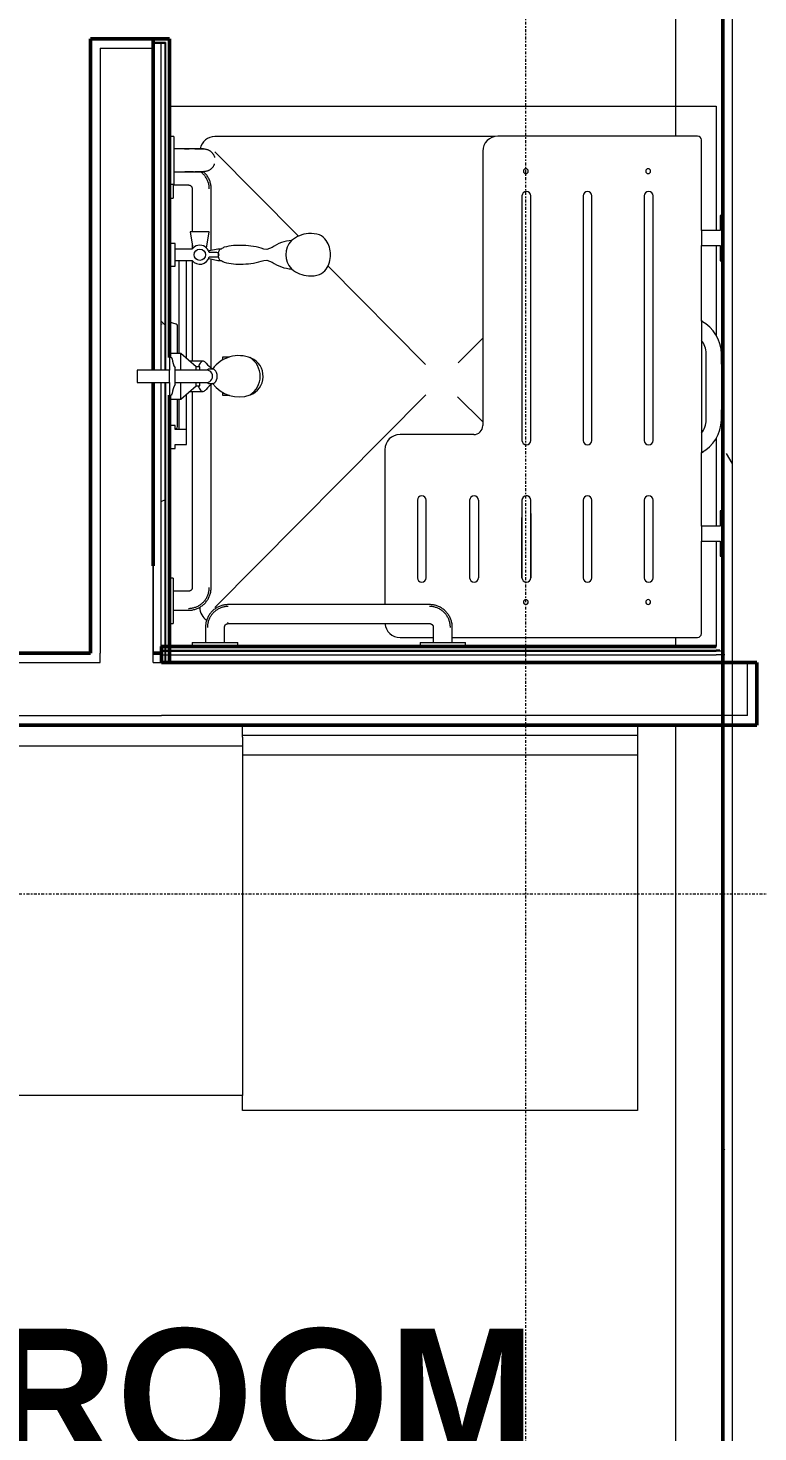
# Model space of a CAD drawing. Header units: inches. Extents: x 23906 to 26716, y -23130 to -20467.
# Drawn here: x 25257.3 to 25305.3, y -22516.7 to -22424.3 of the extents above; entities that cross this region are included whole.
import ezdxf

# ---------------------------------------------------------------- set-up
doc = ezdxf.new("R2010")
doc.units = ezdxf.units.IN
doc.header["$MEASUREMENT"] = 0
doc.linetypes.add('Dash Dot 3_16_', pattern=[0.3125, 0.1875, -0.0625, 0, -0.0625])
for name, color, linetype, lineweight in [('A-ANNO-SYMB', 150, 'Continuous', 9), ('A-AREA', 32, 'Continuous', 9), ('A-AREA-IDEN', 2, 'Continuous', 9), ('A-GENM', 13, 'Continuous', 9), ('A-WALL', 113, 'Continuous', 13), ('A-WALL-PATT', 111, 'Continuous', 50), ('I-WALL', 2, 'Continuous', 13), ('P-SANR-FIXT', 6, 'Continuous', 9), ('Q-SPCQ', 91, 'Continuous', 9)]:
    doc.layers.add(name, color=color, linetype=linetype, lineweight=lineweight)
doc.styles.add('Century Gothic_B', font='GOTHICB.TTF', dxfattribs={"height": 8.616719})
pattern_1 = [(0, (0, 0), (30.72, 7.68), [1.267, -21.773, 1.267, -21.773, -122.88]), (0, (0, 0), (30.72, 7.68), [-46.08, 1.267, -44.813, 1.267, -21.773, -53.76]), (0, (0, 0), (30.72, 7.68), [-115.2, 1.267, -14.093, 1.267, -37.133]), (120, (11.52, 3.84), (-22.0110751, 22.7643004), [1.267, -21.773, 1.267, -21.773, -122.88]), (120, (11.52, 3.84), (-22.0110751, 22.7643004), [-46.08, 1.267, -44.813, 1.267, -21.773, -53.76]), (120, (11.52, 3.84), (-22.0110751, 22.7643004), [-115.2, 1.267, -14.093, 1.267, -37.133]), (240, (15.36, 19.2), (-8.7089249, -30.4443004), [1.267, -21.773, 1.267, -21.773, -122.88]), (240, (15.36, 19.2), (-8.7089249, -30.4443004), [-46.08, 1.267, -44.813, 1.267, -21.773, -53.76]), (240, (15.36, 19.2), (-8.7089249, -30.4443004), [-115.2, 1.267, -14.093, 1.267, -37.133])]
pattern_2 = [(296.565, (14.4, 8.64), (0.000499, 57.600217), [6.44, -122.358]), (33.69, (17.28, 2.88), (0.000345, 57.60007), [10.384, -197.296]), (33.69, (74.88, 2.88), (0.000345, 57.60007), [10.384, -197.296]), (33.69, (132.48, 2.88), (0.000345, 57.60007), [10.384, -197.296]), (116.565, (25.92, 8.64), (-0.000396, 57.59977), [6.44, -122.358]), (213.69, (23.04, 14.4), (0.000345, 57.60007), [10.384, -197.296]), (213.69, (80.64, 14.4), (0.000345, 57.60007), [10.384, -197.296]), (213.69, (138.24, 14.4), (0.000345, 57.60007), [10.384, -197.296]), (26.565, (37.44, 8.64), (0.0005, 57.60022), [12.88, -115.918]), (26.565, (95.04, 8.64), (0.0005, 57.60022), [12.88, -115.918]), (270, (48.96, 14.4), (57.6, 4e-15), [5.76, -51.84]), (225, (48.96, 8.64), (-4e-15, 57.599504), [8.146, -73.313]), (135, (43.2, 2.88), (4e-15, 57.599504), [8.146, -73.313]), (288.435, (25.92, 25.92), (0.000265, 57.599939), [9.107, -173.04]), (18.435, (28.8, 17.28), (0.000265, 57.59994), [9.107, -173.04]), (18.435, (86.4, 17.28), (0.000265, 57.59994), [9.107, -173.04]), (18.435, (144, 17.28), (0.000265, 57.59994), [9.107, -173.04]), (135, (37.44, 20.16), (4e-15, 57.599504), [8.146, -73.313]), (180, (31.68, 25.92), (-7e-15, -57.6), [5.76, -51.84]), (251.565, (11.52, 40.32), (-0.000265, 57.599939), [9.107, -173.04]), (315, (8.64, 31.68), (-4e-15, 57.599504), [8.146, -73.313]), (71.565, (14.4, 25.92), (-0.000265, 57.599939), [9.107, -173.04]), (135, (17.28, 34.56), (4e-15, 57.599504), [8.146, -73.313]), (225, (34.56, 40.32), (-4e-15, 57.599504), [8.146, -73.313]), (123.69, (28.8, 34.56), (0.000345, 57.600068), [10.384, -197.296]), (123.69, (86.4, 34.56), (0.000345, 57.600068), [10.384, -197.296]), (26.565, (23.04, 43.2), (0.0005, 57.60022), [6.44, -122.358]), (26.565, (80.64, 43.2), (0.0005, 57.60022), [6.44, -122.358]), (315, (28.8, 46.08), (-4e-15, 57.599504), [8.146, -73.313]), (213.69, (54.72, 54.72), (0.000345, 57.60007), [10.384, -197.296]), (213.69, (112.32, 54.72), (0.000345, 57.60007), [10.384, -197.296]), (213.69, (169.92, 54.72), (0.000345, 57.60007), [10.384, -197.296]), (296.565, (46.08, 48.96), (0.000499, 57.600217), [6.44, -122.358]), (45, (48.96, 43.2), (4e-15, 57.599504), [8.146, -73.313]), (90, (54.72, 48.96), (-57.6, 4e-15), [5.76, -51.84]), (213.69, (28.8, 57.6), (0.000345, 57.60007), [10.384, -197.296]), (213.69, (86.4, 57.6), (0.000345, 57.60007), [10.384, -197.296]), (213.69, (144, 57.6), (0.000345, 57.60007), [10.384, -197.296]), (315, (20.16, 51.84), (-4e-15, 57.599504), [4.073, -77.386]), (26.565, (23.04, 48.96), (0.0005, 57.60022), [6.44, -122.358]), (26.565, (80.64, 48.96), (0.0005, 57.60022), [6.44, -122.358]), (90, (28.8, 51.84), (-57.6, 4e-15), [5.76, -51.84]), (333.435, (5.76, 54.72), (-0.0005, 57.60022), [6.44, -122.358]), (333.435, (63.36, 54.72), (-0.0005, 57.60022), [6.44, -122.358]), (243.435, (11.52, 51.84), (0.000396, 57.59977), [6.44, -122.358]), (161.565, (8.64, 46.08), (-0.000265, 57.59994), [9.107, -173.04]), (161.565, (66.24, 46.08), (-0.000265, 57.59994), [9.107, -173.04]), (161.565, (123.84, 46.08), (-0.000265, 57.59994), [9.107, -173.04]), (45, (0, 48.96), (4e-15, 57.599504), [8.146, -73.313]), (26.565, (2.88, 0), (0.0005, 57.60022), [6.44, -122.358]), (26.565, (60.48, 0), (0.0005, 57.60022), [6.44, -122.358]), (116.565, (8.64, 2.88), (-0.000396, 57.59977), [6.44, -122.358]), (206.565, (5.76, 8.64), (0.0005, 57.60022), [6.44, -122.358]), (206.565, (63.36, 8.64), (0.0005, 57.60022), [6.44, -122.358]), (296.565, (0, 5.76), (0.000499, 57.600217), [6.44, -122.358]), (14.036, (43.2, 25.92), (0.000245, 57.59979), [11.875, -225.616]), (14.036, (100.8, 25.92), (0.000245, 57.59979), [11.875, -225.616]), (14.036, (158.4, 25.92), (0.000245, 57.59979), [11.875, -225.616]), (14.036, (216, 25.92), (0.000245, 57.59979), [11.875, -225.616]), (135, (54.72, 28.8), (4e-15, 57.599504), [8.146, -73.313]), (198.435, (48.96, 34.56), (0.000265, 57.59994), [9.107, -173.04]), (198.435, (106.56, 34.56), (0.000265, 57.59994), [9.107, -173.04]), (198.435, (164.16, 34.56), (0.000265, 57.59994), [9.107, -173.04]), (296.565, (40.32, 31.68), (0.000499, 57.600217), [6.44, -122.358]), (333.435, (2.88, 17.28), (-0.0005, 57.60022), [6.44, -122.358]), (333.435, (60.48, 17.28), (-0.0005, 57.60022), [6.44, -122.358]), (45, (8.64, 14.4), (4e-15, 57.599504), [4.073, -77.386]), (116.565, (11.52, 17.28), (-0.000396, 57.59977), [6.44, -122.358]), (225, (8.64, 23.04), (-4e-15, 57.599504), [8.146, -73.313])]

# ---------------------------------------------------------------- blocks, each defined once
blk = doc.blocks.new('Parametric_ADA_Grab_Bar_-_2_Piece_3744 - Parametric_ADA_Grab_Bar_-_2_Piece_3744 2-222682-Enlarged First Floor Plan _East_')
at = {"layer": 'A-GENM', "color": 7}
for p, q in [((0.25, 30.964), (0.25, 30.031)), ((0.25, 30.906), (1.25, 30.906)), ((1.5, 30.656), (1.5, 27.812)), ((2.75, 26.588), (2.75, 30.656)), ((0, 30.031), (0.25, 30.031)), ((1.5, 27.045), (1.5, 26.687)), ((1.5, 25.937), (1.5, 19.308)), ((2.75, 18.864), (2.75, 26.037)), ((2.75, 4.406), (2.75, 17.761)), ((1.5, 17.317), (1.5, 4.406)), ((0.25, 5.031), (0, 5.031)), ((0.25, 5.031), (0.25, 2.031)), ((1.25, 4.156), (0.25, 4.156)), ((0.25, 2.906), (1.25, 2.906)), ((17.125, 3.281), (3.875, 3.281)), ((0, 2.031), (0.25, 2.031)), ((3.875, 2.031), (17.125, 2.031)), ((2.375, 1.781), (2.375, 0.781)), ((3.625, 0.781), (3.625, 1.781)), ((17.375, 1.781), (17.375, 0.781)), ((18.625, 0.781), (18.625, 1.781)), ((1.5, 0.781), (1.5, 0.531)), ((1.5, 0.781), (4.5, 0.781)), ((4.5, 0.531), (4.5, 0.781)), ((16.5, 0.781), (16.5, 0.531)), ((16.5, 0.781), (19.5, 0.781)), ((19.5, 0.531), (19.5, 0.781))]:
    blk.add_line(p, q, dxfattribs=at)
at = {"layer": 'A-GENM', "color": 7, "flags": 128}
for points in [[(2.625, 30.656), (2.624, 30.711), (2.621, 30.766), (2.615, 30.821), (2.607, 30.875), (2.598, 30.929), (2.586, 30.983), (2.571, 31.036), (2.555, 31.089), (2.537, 31.141), (2.516, 31.192), (2.494, 31.242), (2.47, 31.291), (2.443, 31.339), (2.415, 31.387), (2.385, 31.433), (2.353, 31.477), (2.319, 31.521), (2.284, 31.563), (2.247, 31.604), (2.208, 31.643), (2.168, 31.68), (2.126, 31.716), (2.083, 31.75), (2.039, 31.783)], [(2.75, 30.656), (2.749, 30.716), (2.745, 30.776), (2.739, 30.836), (2.731, 30.895), (2.72, 30.954), (2.707, 31.013), (2.692, 31.071), (2.674, 31.128), (2.654, 31.185), (2.632, 31.24), (2.607, 31.295), (2.58, 31.349), (2.552, 31.402), (2.521, 31.453), (2.488, 31.503), (2.453, 31.552), (2.416, 31.599), (2.378, 31.645), (2.337, 31.69), (2.295, 31.732), (2.251, 31.773), (2.206, 31.812)], [(1.25, 30.906), (1.26, 30.906), (1.27, 30.905), (1.28, 30.904), (1.29, 30.903), (1.3, 30.901), (1.309, 30.899), (1.319, 30.897), (1.329, 30.894), (1.338, 30.89), (1.347, 30.887), (1.356, 30.882), (1.365, 30.878), (1.374, 30.873), (1.383, 30.868), (1.391, 30.863), (1.399, 30.857), (1.407, 30.851), (1.415, 30.844), (1.422, 30.837), (1.429, 30.83), (1.436, 30.823), (1.443, 30.816), (1.449, 30.808), (1.455, 30.8), (1.46, 30.791), (1.466, 30.783), (1.47, 30.774), (1.475, 30.765), (1.479, 30.756), (1.483, 30.747), (1.486, 30.737), (1.49, 30.728), (1.492, 30.718), (1.494, 30.709), (1.496, 30.699), (1.498, 30.689), (1.499, 30.679), (1.5, 30.669), (1.5, 30.659), (1.5, 30.656)], [(1.25, 2.906), (1.31, 2.907), (1.37, 2.911), (1.43, 2.917), (1.489, 2.925), (1.548, 2.936), (1.607, 2.949), (1.665, 2.965), (1.722, 2.982), (1.778, 3.002), (1.834, 3.025), (1.889, 3.049), (1.943, 3.076), (1.995, 3.105), (2.047, 3.135), (2.097, 3.168), (2.146, 3.203), (2.193, 3.24), (2.239, 3.279), (2.283, 3.319), (2.326, 3.361), (2.367, 3.405), (2.406, 3.451), (2.443, 3.498), (2.479, 3.546), (2.512, 3.596), (2.544, 3.647), (2.573, 3.699), (2.6, 3.753), (2.625, 3.807), (2.648, 3.863), (2.669, 3.919), (2.687, 3.976), (2.703, 4.034), (2.717, 4.092), (2.728, 4.151), (2.737, 4.211), (2.744, 4.27), (2.748, 4.33), (2.75, 4.39), (2.75, 4.406)], [(1.5, 4.406), (1.5, 4.396), (1.499, 4.386), (1.498, 4.376), (1.497, 4.366), (1.495, 4.357), (1.493, 4.347), (1.49, 4.337), (1.487, 4.328), (1.484, 4.318), (1.48, 4.309), (1.476, 4.3), (1.472, 4.291), (1.467, 4.282), (1.462, 4.273), (1.456, 4.265), (1.451, 4.257), (1.444, 4.249), (1.438, 4.241), (1.431, 4.234), (1.424, 4.227), (1.417, 4.22), (1.409, 4.214), (1.401, 4.207), (1.393, 4.201), (1.385, 4.196), (1.377, 4.191), (1.368, 4.186), (1.359, 4.181), (1.35, 4.177), (1.341, 4.173), (1.331, 4.17), (1.322, 4.167), (1.312, 4.164), (1.302, 4.162), (1.292, 4.16), (1.283, 4.158), (1.273, 4.157), (1.263, 4.157), (1.253, 4.156), (1.25, 4.156)], [(1.25, 3.031), (1.305, 3.032), (1.36, 3.036), (1.415, 3.041), (1.469, 3.049), (1.523, 3.059), (1.577, 3.071), (1.63, 3.085), (1.683, 3.101), (1.734, 3.119), (1.785, 3.14), (1.836, 3.162), (1.885, 3.187), (1.933, 3.213), (1.98, 3.241), (2.026, 3.271), (2.071, 3.303), (2.115, 3.337), (2.157, 3.373), (2.197, 3.41), (2.236, 3.448), (2.274, 3.488), (2.31, 3.53), (2.344, 3.573), (2.376, 3.618), (2.407, 3.663), (2.436, 3.71), (2.463, 3.758), (2.488, 3.807), (2.511, 3.857), (2.532, 3.908), (2.55, 3.96), (2.567, 4.012), (2.582, 4.065), (2.595, 4.119), (2.605, 4.173), (2.613, 4.227), (2.619, 4.282), (2.623, 4.336), (2.625, 4.391), (2.625, 4.406)], [(3.875, 3.281), (3.815, 3.28), (3.755, 3.276), (3.695, 3.27), (3.636, 3.262), (3.577, 3.251), (3.518, 3.238), (3.46, 3.223), (3.403, 3.205), (3.347, 3.185), (3.291, 3.163), (3.236, 3.138), (3.182, 3.112), (3.13, 3.083), (3.078, 3.052), (3.028, 3.019), (2.979, 2.984), (2.932, 2.948), (2.886, 2.909), (2.842, 2.869), (2.799, 2.826), (2.758, 2.782), (2.719, 2.737), (2.682, 2.69), (2.646, 2.642), (2.613, 2.592), (2.581, 2.541), (2.552, 2.488), (2.525, 2.435), (2.5, 2.38), (2.477, 2.325), (2.456, 2.268), (2.438, 2.211), (2.422, 2.154), (2.408, 2.095), (2.397, 2.036), (2.388, 1.977), (2.381, 1.917), (2.377, 1.857), (2.375, 1.797), (2.375, 1.781)], [(3.875, 3.156), (3.82, 3.155), (3.765, 3.152), (3.71, 3.146), (3.656, 3.139), (3.602, 3.129), (3.548, 3.117), (3.495, 3.103), (3.442, 3.086), (3.391, 3.068), (3.34, 3.048), (3.289, 3.025), (3.24, 3.001), (3.192, 2.975), (3.145, 2.946), (3.099, 2.916), (3.054, 2.884), (3.01, 2.85), (2.968, 2.815), (2.928, 2.778), (2.889, 2.739), (2.851, 2.699), (2.815, 2.657), (2.781, 2.614), (2.749, 2.57), (2.718, 2.524), (2.689, 2.477), (2.662, 2.429), (2.637, 2.38), (2.614, 2.33), (2.593, 2.279), (2.575, 2.228), (2.558, 2.175), (2.543, 2.122), (2.53, 2.069), (2.52, 2.015), (2.512, 1.961), (2.506, 1.906), (2.502, 1.851), (2.5, 1.796), (2.5, 1.781)], [(18.625, 1.781), (18.624, 1.841), (18.62, 1.901), (18.614, 1.961), (18.606, 2.02), (18.595, 2.079), (18.582, 2.138), (18.567, 2.196), (18.549, 2.253), (18.529, 2.31), (18.507, 2.365), (18.482, 2.42), (18.455, 2.474), (18.427, 2.527), (18.396, 2.578), (18.363, 2.628), (18.328, 2.677), (18.291, 2.724), (18.253, 2.77), (18.212, 2.815), (18.17, 2.857), (18.126, 2.898), (18.081, 2.937), (18.034, 2.975), (17.985, 3.01), (17.935, 3.043), (17.884, 3.075), (17.832, 3.104), (17.779, 3.131), (17.724, 3.156), (17.669, 3.179), (17.612, 3.2), (17.555, 3.218), (17.497, 3.234), (17.439, 3.248), (17.38, 3.259), (17.321, 3.268), (17.261, 3.275), (17.201, 3.279), (17.141, 3.281), (17.125, 3.281)], [(18.5, 1.781), (18.499, 1.836), (18.496, 1.891), (18.49, 1.946), (18.482, 2), (18.473, 2.054), (18.461, 2.108), (18.446, 2.161), (18.43, 2.214), (18.412, 2.266), (18.391, 2.317), (18.369, 2.367), (18.345, 2.416), (18.318, 2.464), (18.29, 2.512), (18.26, 2.558), (18.228, 2.602), (18.194, 2.646), (18.159, 2.688), (18.122, 2.729), (18.083, 2.768), (18.043, 2.805), (18.001, 2.841), (17.958, 2.875), (17.914, 2.908), (17.868, 2.938), (17.821, 2.967), (17.773, 2.994), (17.724, 3.019), (17.674, 3.042), (17.623, 3.063), (17.572, 3.082), (17.519, 3.099), (17.466, 3.113), (17.413, 3.126), (17.359, 3.136), (17.304, 3.145), (17.25, 3.151), (17.195, 3.154), (17.14, 3.156), (17.125, 3.156)], [(3.625, 1.781), (3.625, 1.791), (3.626, 1.801), (3.627, 1.811), (3.628, 1.821), (3.63, 1.831), (3.632, 1.841), (3.635, 1.85), (3.638, 1.86), (3.641, 1.869), (3.645, 1.879), (3.649, 1.888), (3.653, 1.897), (3.658, 1.905), (3.663, 1.914), (3.669, 1.922), (3.674, 1.931), (3.681, 1.938), (3.687, 1.946), (3.694, 1.953), (3.701, 1.961), (3.708, 1.967), (3.716, 1.974), (3.724, 1.98), (3.732, 1.986), (3.74, 1.992), (3.748, 1.997), (3.757, 2.002), (3.766, 2.006), (3.775, 2.01), (3.784, 2.014), (3.794, 2.018), (3.803, 2.021), (3.813, 2.023), (3.823, 2.026), (3.833, 2.028), (3.842, 2.029), (3.852, 2.03), (3.862, 2.031), (3.872, 2.031), (3.875, 2.031)], [(17.125, 2.031), (17.135, 2.031), (17.145, 2.03), (17.155, 2.029), (17.165, 2.028), (17.175, 2.026), (17.184, 2.024), (17.194, 2.022), (17.204, 2.019), (17.213, 2.015), (17.222, 2.012), (17.231, 2.007), (17.24, 2.003), (17.249, 1.998), (17.258, 1.993), (17.266, 1.988), (17.274, 1.982), (17.282, 1.976), (17.29, 1.969), (17.297, 1.962), (17.304, 1.955), (17.311, 1.948), (17.318, 1.941), (17.324, 1.933), (17.33, 1.925), (17.335, 1.916), (17.341, 1.908), (17.345, 1.899), (17.35, 1.89), (17.354, 1.881), (17.358, 1.872), (17.361, 1.862), (17.365, 1.853), (17.367, 1.843), (17.369, 1.834), (17.371, 1.824), (17.373, 1.814), (17.374, 1.804), (17.375, 1.794), (17.375, 1.784), (17.375, 1.781)]]:
    blk.add_lwpolyline(points, dxfattribs=at)
blk = doc.blocks.new('Shower_Seat-Retractable-Frost_Products_LTD_-Handicap-_975L_M_ - Steel-Stainless-V45-Enlarged First Floor Plan _East_')
at = {"layer": 'Q-SPCQ', "color": 50, "lineweight": 20}
for p, q in [((25301.354, -22431.402), (25288.206, -22431.402)), ((25301.603, -22437.61), (25301.603, -22431.652)), ((25287.208, -22432.4), (25287.208, -22450.456)), ((25289.793, -22435.331), (25289.793, -22451.438)), ((25290.371, -22451.438), (25290.371, -22435.331)), ((25293.82, -22435.331), (25293.82, -22451.438)), ((25294.397, -22451.438), (25294.397, -22435.331)), ((25297.847, -22435.331), (25297.847, -22451.438)), ((25298.424, -22451.438), (25298.424, -22435.331)), ((25303.015, -22436.616), (25302.838, -22436.616)), ((25302.838, -22436.616), (25302.838, -22437.61)), ((25301.603, -22437.61), (25301.603, -22438.611)), ((25302.838, -22437.61), (25301.603, -22437.61)), ((25301.603, -22438.611), (25302.837, -22438.611)), ((25301.603, -22443.587), (25301.603, -22438.611)), ((25302.837, -22438.611), (25302.837, -22439.602)), ((25302.837, -22439.602), (25303.015, -22439.602)), ((25301.603, -22443.518), (25301.603, -22452.234)), ((25301.92, -22450.086), (25301.92, -22445.715)), ((25302.921, -22446.418), (25302.921, -22445.744)), ((25303.009, -22446.411), (25302.921, -22446.418)), ((25303.009, -22449.411), (25303.009, -22446.411)), ((25302.92, -22449.411), (25303.009, -22449.411)), ((25302.92, -22450.086), (25302.92, -22449.411)), ((25286.619, -22451.045), (25281.763, -22451.045)), ((25280.765, -22452.043), (25280.765, -22462.24)), ((25301.603, -22457.068), (25301.603, -22452.234)), ((25282.902, -22455.367), (25282.902, -22460.474)), ((25283.48, -22460.474), (25283.48, -22455.367)), ((25286.348, -22460.474), (25286.348, -22455.367)), ((25286.925, -22455.367), (25286.925, -22460.474)), ((25289.793, -22455.367), (25289.793, -22455.416)), ((25289.793, -22455.367), (25289.793, -22460.474)), ((25290.371, -22460.474), (25290.371, -22455.367)), ((25293.82, -22455.367), (25293.82, -22460.474)), ((25294.397, -22460.474), (25294.397, -22455.367)), ((25297.847, -22455.367), (25297.847, -22460.474)), ((25298.424, -22460.474), (25298.424, -22455.367)), ((25290.371, -22456.248), (25290.371, -22460.474)), ((25302.838, -22456.075), (25302.838, -22457.068)), ((25303.015, -22456.075), (25302.838, -22456.075)), ((25289.793, -22460.474), (25289.793, -22456.518)), ((25301.603, -22457.068), (25301.603, -22458.068)), ((25302.838, -22457.068), (25301.603, -22457.068)), ((25301.603, -22458.068), (25302.838, -22458.068)), ((25301.603, -22464.153), (25301.603, -22458.068)), ((25302.838, -22458.068), (25302.838, -22459.06)), ((25302.838, -22459.06), (25303.015, -22459.06)), ((25281.763, -22464.402), (25283.953, -22464.402)), ((25285.203, -22464.402), (25301.354, -22464.402))]:
    blk.add_line(p, q, dxfattribs=at)
for centre, radius, start, end in [((25288.206, -22432.4), 0.998, 90, 180), ((25301.354, -22431.652), 0.249, 0, 90), ((25290.046, -22433.707), 0.157, 90, 270), ((25290.046, -22433.707), 0.157, 270, 90), ((25298.1, -22433.707), 0.157, 90, 270), ((25298.1, -22433.707), 0.157, 270, 90), ((25290.082, -22435.331), 0.289, 0, 180), ((25294.109, -22435.331), 0.289, 0, 180), ((25298.135, -22435.331), 0.289, 0, 180), ((25300.497, -22445.744), 2.424, 0, 62.84891), ((25300.63, -22445.43), 2.092, 57.84055, 62.21173), ((25300.567, -22445.715), 1.353, 0, 40), ((25286.619, -22450.456), 0.589, 270, 0), ((25300.468, -22450.057), 1.452, 321.41994, 358.84531), ((25300.451, -22450.05), 2.469, 297.82166, 359.14584), ((25281.763, -22452.043), 0.998, 90, 180), ((25290.081, -22451.438), 0.288, 180, 0), ((25294.108, -22451.438), 0.288, 180, 0), ((25298.135, -22451.438), 0.289, 180, 0), ((25300.733, -22450.702), 1.773, 299.50436, 304.75482), ((25283.191, -22455.367), 0.289, 0, 180), ((25286.636, -22455.367), 0.289, 0, 180), ((25290.082, -22455.367), 0.289, 40.78633, 180), ((25290.082, -22455.367), 0.289, 0, 180), ((25294.109, -22455.367), 0.289, 0, 180), ((25298.135, -22455.367), 0.289, 0, 180), ((25283.191, -22460.474), 0.289, 180, 0), ((25286.636, -22460.474), 0.289, 180, 0), ((25290.082, -22460.474), 0.289, 180, 0), ((25290.082, -22460.474), 0.289, 180, 0), ((25294.109, -22460.474), 0.289, 180, 0), ((25298.135, -22460.474), 0.289, 180, 0), ((25290.046, -22462.072), 0.157, 90, 270), ((25290.046, -22462.072), 0.157, 270, 90), ((25298.1, -22462.072), 0.157, 90, 270), ((25298.1, -22462.072), 0.157, 270, 90), ((25281.763, -22463.404), 0.998, 184.71544, 270), ((25301.354, -22464.153), 0.249, 270, 0)]:
    blk.add_arc(centre, radius, start, end, dxfattribs=at)
blk = doc.blocks.new('817_Grab_Bars - 8170-001180-V35-Enlarged First Floor Plan _East_')
at = {"layer": 'Q-SPCQ', "color": 7}
for p, q in [((25460.953, -22631.303), (25460.953, -22631.584)), ((25464.078, -22631.584), (25460.953, -22631.584)), ((25461.765, -22631.584), (25461.765, -22632.303)), ((25463.265, -22632.303), (25463.265, -22631.584)), ((25464.078, -22631.584), (25464.078, -22631.303))]:
    blk.add_line(p, q, dxfattribs=at)
at = {"layer": 'Q-SPCQ', "color": 7, "flags": 128}
for points in [[(25461.765, -22632.303), (25461.765, -22632.353), (25461.765, -22632.403), (25461.765, -22632.452), (25461.765, -22632.502), (25461.765, -22632.551), (25461.765, -22632.6), (25461.765, -22632.648), (25461.765, -22632.696), (25461.765, -22632.743), (25461.765, -22632.79), (25461.765, -22632.835), (25461.765, -22632.88), (25461.765, -22632.924), (25461.765, -22632.967), (25461.765, -22633.009), (25461.765, -22633.049), (25461.765, -22633.089), (25461.765, -22633.127), (25461.765, -22633.164), (25461.765, -22633.2), (25461.765, -22633.234), (25461.765, -22633.266), (25461.765, -22633.297), (25461.765, -22633.327), (25461.765, -22633.355), (25461.765, -22633.381), (25461.765, -22633.405), (25461.765, -22633.428), (25461.765, -22633.449), (25461.765, -22633.468), (25461.765, -22633.485), (25461.765, -22633.5), (25461.765, -22633.514), (25461.765, -22633.525), (25461.765, -22633.535), (25461.765, -22633.542), (25461.765, -22633.548), (25461.765, -22633.551), (25461.765, -22633.553)], [(25461.765, -22632.892), (25461.765, -22632.847), (25461.765, -22632.802), (25461.765, -22632.756), (25461.765, -22632.709), (25461.765, -22632.661), (25461.765, -22632.613), (25461.765, -22632.564), (25461.765, -22632.515), (25461.765, -22632.466), (25461.765, -22632.416), (25461.765, -22632.366), (25461.765, -22632.316)], [(25463.265, -22633.553), (25463.265, -22633.552), (25463.265, -22633.549), (25463.265, -22633.544), (25463.265, -22633.537), (25463.265, -22633.528), (25463.265, -22633.517), (25463.265, -22633.504), (25463.265, -22633.489), (25463.265, -22633.473), (25463.265, -22633.454), (25463.265, -22633.434), (25463.265, -22633.412), (25463.265, -22633.388), (25463.265, -22633.362), (25463.265, -22633.334), (25463.265, -22633.305), (25463.265, -22633.275), (25463.265, -22633.243), (25463.265, -22633.209), (25463.265, -22633.174), (25463.265, -22633.137), (25463.265, -22633.099), (25463.265, -22633.06), (25463.265, -22633.02), (25463.265, -22632.978), (25463.265, -22632.936), (25463.265, -22632.892), (25463.265, -22632.847), (25463.265, -22632.802), (25463.265, -22632.756), (25463.265, -22632.709), (25463.265, -22632.661), (25463.265, -22632.613), (25463.265, -22632.564), (25463.265, -22632.515), (25463.265, -22632.466), (25463.265, -22632.416), (25463.265, -22632.366), (25463.265, -22632.316), (25463.265, -22632.303)], [(25463.265, -22632.303), (25463.265, -22632.353), (25463.265, -22632.403), (25463.265, -22632.452), (25463.265, -22632.502), (25463.265, -22632.551), (25463.265, -22632.6)], [(25461.765, -22633.553), (25461.765, -22633.552), (25461.765, -22633.549), (25461.765, -22633.544), (25461.765, -22633.537), (25461.765, -22633.528), (25461.765, -22633.517), (25461.765, -22633.504), (25461.765, -22633.489), (25461.765, -22633.473), (25461.765, -22633.454), (25461.765, -22633.434), (25461.765, -22633.412), (25461.765, -22633.388), (25461.765, -22633.362), (25461.765, -22633.334), (25461.765, -22633.305), (25461.765, -22633.275), (25461.765, -22633.243), (25461.765, -22633.209), (25461.765, -22633.174), (25461.765, -22633.137), (25461.765, -22633.099), (25461.765, -22633.06), (25461.765, -22633.02), (25461.765, -22632.978)], [(25462.279, -22634.265), (25462.251, -22634.255), (25462.223, -22634.244), (25462.196, -22634.231), (25462.169, -22634.218), (25462.143, -22634.204), (25462.117, -22634.188), (25462.092, -22634.172), (25462.067, -22634.154), (25462.044, -22634.136), (25462.021, -22634.117), (25461.999, -22634.096), (25461.977, -22634.075), (25461.957, -22634.053), (25461.937, -22634.031), (25461.919, -22634.007), (25461.901, -22633.983), (25461.884, -22633.958), (25461.868, -22633.932), (25461.854, -22633.906), (25461.84, -22633.88), (25461.828, -22633.852), (25461.816, -22633.825), (25461.806, -22633.796), (25461.797, -22633.768), (25461.789, -22633.739), (25461.782, -22633.71), (25461.776, -22633.68), (25461.772, -22633.651), (25461.768, -22633.621), (25461.766, -22633.591), (25461.765, -22633.561), (25461.765, -22633.553)], [(25463.265, -22633.553), (25463.265, -22633.583), (25463.263, -22633.613), (25463.26, -22633.643), (25463.256, -22633.672), (25463.25, -22633.702), (25463.244, -22633.731), (25463.236, -22633.76), (25463.227, -22633.789), (25463.217, -22633.817), (25463.206, -22633.845), (25463.194, -22633.872), (25463.18, -22633.899), (25463.166, -22633.925), (25463.151, -22633.951), (25463.134, -22633.976), (25463.117, -22634.001), (25463.098, -22634.024), (25463.079, -22634.047), (25463.059, -22634.07), (25463.038, -22634.091), (25463.016, -22634.111), (25462.993, -22634.131), (25462.97, -22634.15), (25462.945, -22634.167), (25462.92, -22634.184), (25462.895, -22634.2), (25462.869, -22634.214), (25462.842, -22634.228), (25462.815, -22634.24), (25462.787, -22634.252), (25462.759, -22634.262), (25462.73, -22634.271), (25462.701, -22634.279)], [(25463.265, -22632.967), (25463.265, -22633.009), (25463.265, -22633.049), (25463.265, -22633.089), (25463.265, -22633.127), (25463.265, -22633.164), (25463.265, -22633.2), (25463.265, -22633.234), (25463.265, -22633.266), (25463.265, -22633.297), (25463.265, -22633.327), (25463.265, -22633.355), (25463.265, -22633.381), (25463.265, -22633.405), (25463.265, -22633.428), (25463.265, -22633.449), (25463.265, -22633.468), (25463.265, -22633.485), (25463.265, -22633.5), (25463.265, -22633.514), (25463.265, -22633.525), (25463.265, -22633.535), (25463.265, -22633.542), (25463.265, -22633.548), (25463.265, -22633.551), (25463.265, -22633.553)]]:
    blk.add_lwpolyline(points, dxfattribs=at)
blk = doc.blocks.new('Shower Base-3D - 36_ x 36_-96782-Enlarged First Floor Plan _East_')
at = {"layer": 'P-SANR-FIXT', "color": 7}
for p, q in [((-18, 18), (18, 18)), ((18, 18), (18, 9.817)), ((3.434, 16), (-15, 16)), ((-9.494, 9.436), (-15, 15)), ((18, 8.817), (18, 2.9)), ((-1.132, 0.984), (-7.566, 7.487)), ((1.011, 1.109), (2.63, 2.717)), ((-1.116, -1.003), (-15, -15)), ((0.972, -1.143), (2.63, -2.781)), ((18, -3.85), (18, -9.64)), ((18, -10.64), (18, -17.562)), ((-14.181, -16), (-14.125, -16))]:
    blk.add_line(p, q, dxfattribs=at)
for centre, start, end in [((-15, 15), 90, 168.61425), ((-15, -15), 180, 237.68311)]:
    blk.add_arc(centre, 1, start, end, dxfattribs=at)
blk = doc.blocks.new('Shower-Unit-Zurn-Z7301-SS-MT-DV2P-HW - Z7301-SS-MT-DV2P-HW-V49-Enlarged First Floor Plan _East_')
at = {"layer": 'A-GENM'}
for p, q in [((-4.75, 0), (-4.75, -0.375)), ((-4.75, -0.375), (-4.5, -0.375)), ((-4.5, -0.375), (-4.5, -1.125)), ((-3.5, -1.125), (-3.5, -0.375)), ((-3.5, -0.375), (-3.25, -0.375)), ((-1.5, -0.625), (-3.5, -0.625)), ((-3.25, -0.375), (-3.25, 0)), ((7.625, -0.625), (1.5, -0.625)), ((7.25, 0), (7.25, -0.375)), ((7.25, -0.375), (7.625, -0.375)), ((7.625, -0.375), (8.375, -0.375)), ((7.625, -0.375), (7.625, -1.5)), ((8.375, -1.5), (8.375, -0.375)), ((8.375, -0.375), (8.75, -0.375)), ((8.75, -0.375), (8.75, 0)), ((-4.5, -1.125), (-3.5, -1.125)), ((-3.5, -1.125), (-1.172, -1.125)), ((1.172, -1.125), (7.625, -1.125)), ((9.5, -1.365), (8.436, -1.552)), ((9.5, -2.625), (9.5, -1.365)), ((7.753, -2.618), (7.63, -3.185)), ((7.859, -2.609), (7.859, -3.125)), ((8.141, -3.125), (8.141, -2.609)), ((8.37, -3.185), (8.247, -2.618)), ((8.436, -2.448), (9.5, -2.625)), ((7.625, -3.24), (7.625, -3.405)), ((8.375, -3.405), (8.375, -3.24)), ((7.647, -6.422), (7.522, -6.76)), ((7.628, -6.209), (7.647, -6.422)), ((8.353, -6.422), (8.372, -6.209)), ((8.478, -6.76), (8.353, -6.422))]:
    blk.add_line(p, q, dxfattribs=at)
at = {"layer": 'A-GENM', "color": 7}
for p, q in [((-1.5, 0), (-1.5, -0.75)), ((-1.5, -0.75), (-0.4, -0.75)), ((-1.5, -0.75), (-0.625, -1.75)), ((0.4, -0.75), (1.5, -0.75)), ((0.625, -1.75), (1.5, -0.75)), ((1.5, -0.75), (1.5, 0)), ((-0.625, -1.75), (-0.4, -1.75)), ((-0.625, -1.75), (-0.625, -2)), ((0.4, -1.75), (0.625, -1.75)), ((0.625, -2), (0.625, -1.75)), ((-0.625, -2), (-0.4, -2)), ((0.4, -2), (0.625, -2)), ((-1.052, -3.5), (-1.25, -3.5)), ((-1.25, -3.5), (-1.25, -3.959)), ((1.25, -3.5), (1.065, -3.5)), ((1.25, -3.921), (1.25, -3.5))]:
    blk.add_line(p, q, dxfattribs=at)
at = {"layer": 'A-GENM'}
blk.add_circle((8, -2), 0.375, dxfattribs=at)
for centre, radius, start, end in [((8, -2), 0.625, 126.8699, 256.94806), ((8, -2), 0.625, 45.74747, 53.1301), ((8, -2), 0.625, 314.25721, 45.74747), ((7.887, -2.647), 0.137, 157.22513, 167.77509), ((8, -2), 0.625, 283.05194, 314.25721), ((8.113, -2.647), 0.137, 12.22491, 22.77487), ((11.46, -4.612), 4.078, 165.82687, 183.34056), ((8.981, -4.316), 1.634, 146.12044, 154.53637), ((7.85, -3.233), 0.225, 167.77509, 181.81938), ((8, -3.898), 0.687, 56.90891, 123.09109), ((8, -3.125), 0.141, 180, 360), ((8.15, -3.233), 0.225, 358.18062, 12.22491), ((7.019, -4.316), 1.634, 25.46363, 33.87956), ((4.54, -4.612), 4.078, 356.65944, 14.17313), ((11.604, -4.808), 4.215, 180.56645, 199.4054), ((4.396, -4.808), 4.215, 340.5946, 359.43355), ((9.418, -8.151), 2.352, 143.72244, 177.4669), ((6.582, -8.151), 2.352, 2.5331, 36.27756), ((8.473, -9.28), 1.869, 138.72004, 176.46729), ((8.004, -8.991), 1.337, 46.12532, 133.87468), ((7.527, -9.28), 1.869, 3.53271, 41.27996), ((8.603, -9.288), 1.999, 176.46729, 197.53271), ((7.397, -9.288), 1.999, 342.46729, 3.53271), ((7.651, -9.455), 1.049, 204.56383, 235.43617), ((8.349, -9.455), 1.049, 304.56383, 335.43617), ((7.956, -9.011), 1.587, 235.43617, 271.58881), ((8.044, -9.011), 1.587, 268.41119, 304.56383)]:
    blk.add_arc(centre, radius, start, end, dxfattribs=at)
at = {"layer": 'P-SANR-FIXT', "color": 7}
for p, q in [((0.4, 2.125), (-0.4, 2.125)), ((-0.4, 2.125), (-0.4, 0)), ((0.4, 0), (0.4, 2.125)), ((-0.4, 0), (-1.238, 0)), ((-1.238, 0), (-1.238, -0.096)), ((-0.4, 0), (0.4, 0)), ((1.238, 0), (0.4, 0)), ((1.238, -0.096), (1.238, 0)), ((-3.455, -0.375), (-3.434, -0.449)), ((-3.313, -0.54), (-1.5, -0.54)), ((-0.55, -0.38), (-0.4, -0.38)), ((-0.4, -0.38), (-0.4, -2.464)), ((-0.4, -0.38), (0.4, -0.38)), ((0.4, -2.464), (0.4, -0.38)), ((0.4, -0.38), (0.55, -0.38)), ((1.5, -0.54), (3.313, -0.54)), ((3.434, -0.449), (3.563, 0)), ((-0.995, -1.327), (-0.995, -2.232)), ((0.995, -2.232), (0.995, -1.327)), ((-0.476, -2.643), (-0.476, -2.836)), ((0.476, -2.836), (0.476, -2.643))]:
    blk.add_line(p, q, dxfattribs=at)
for centre, radius, start, end in [((-3.313, -0.415), 0.125, 196, 270), ((-1.144, -0.096), 0.0945, 180, 270), ((-1.144, -1.213), 1.023, 54.522, 90), ((1.144, -1.213), 1.023, 90, 125.478), ((1.144, -0.096), 0.0945, 270, 360), ((3.313, -0.415), 0.125, 270, 344), ((-0.625, -2.115), 0.388, 197.50274, 230.49726), ((-2.256, -4.093), 2.175, 35.17998, 50.49726), ((2.256, -4.093), 2.175, 129.50274, 144.81413), ((0.625, -2.115), 0.388, 309.50274, 342.49726), ((0.793, -4.573), 2.151, 126.15343, 200.01754), ((-0.793, -4.573), 2.151, 337.82608, 53.84657), ((0.001, -4.862), 1.308, 200.01754, 336.41809), ((0, -4.514), 1.463, 212.9208, 327.0792)]:
    blk.add_arc(centre, radius, start, end, dxfattribs=at)
for centre, major_axis, ratio, start_param, end_param in [((0, -2.464), (-0.4, 0), 0.941821, 0, 3.141593), ((-0.108, -2.147), (-1.109, 0.077), 0.351489, 2.831356, 3.949343), ((0, -2.836), (-0.476, 0), 0.662364, 0, 3.141593)]:
    blk.add_ellipse(centre, major_axis=major_axis, ratio=ratio, start_param=start_param, end_param=end_param, dxfattribs=at)
blk.add_open_spline([(-0.682, -1.913), (-0.695, -1.918), (-0.815, -1.971), (-0.96, -2.075), (-1.018, -2.222), (-0.979, -2.302), (-0.941, -2.34)], degree=3, knots=[0.2535572, 0.2535572, 0.2535572, 0.2535572, 0.2857143, 0.5714286, 0.7857143, 1, 1, 1, 1], dxfattribs=at)
for points in [[(-0.4, -2.464), (-0.417, -2.482), (-0.444, -2.519), (-0.47, -2.58), (-0.476, -2.621), (-0.476, -2.643)], [(0.476, -2.643), (0.476, -2.621), (0.47, -2.58), (0.444, -2.519), (0.417, -2.482), (0.4, -2.464)]]:
    blk.add_open_spline(points, degree=3, dxfattribs=at)
blk = doc.blocks.new('Locker Rooms and Restrooms_rvt-1-Enlarged First Floor Plan _East_')
at = {"layer": 'A-WALL-PATT', "lineweight": 9}
h = blk.add_hatch(dxfattribs=at)
h.set_pattern_fill('FP_20', style=0, pattern_type=2)
h.set_pattern_definition(pattern_2)
h.paths.add_polyline_path([(25266.328, -22466.053), (25266.306, -22447.609), (25266.265, -22447.609), (25266.265, -22466.053)], flags=0)
h.paths.add_polyline_path([(25266.265, -22425.303), (25266.265, -22425.24), (25265.515, -22425.24), (25265.515, -22425.303)], flags=0)
h.paths.add_polyline_path([(25266.304, -22446.809), (25266.328, -22446.809), (25266.328, -22425.24), (25266.265, -22425.303), (25266.265, -22446.809)], flags=0)
h = blk.add_hatch(dxfattribs=at)
h.set_pattern_fill('FP_20', style=0, pattern_type=2)
h.set_pattern_definition(pattern_2)
h.paths.add_polyline_path([(25266.046, -22466.053), (25266.265, -22466.053), (25266.265, -22447.609), (25266.015, -22447.609), (25266.046, -22465.428)], flags=0)
h.paths.add_polyline_path([(25266.265, -22446.809), (25266.265, -22425.303), (25266.015, -22425.303), (25266.015, -22446.809), (25266.172, -22446.809)], flags=0)
h = blk.add_hatch(dxfattribs=at)
h.set_pattern_fill('FP_8', style=0, pattern_type=2)
h.set_pattern_definition(pattern_1)
h.paths.add_polyline_path([(25172.765, -22469.553), (25172.765, -22466.053), (25262.015, -22466.053), (25262.015, -22465.428), (25172.14, -22465.428), (25172.14, -22469.553)], flags=0)
h.paths.add_polyline_path([(25266.046, -22466.053), (25266.046, -22465.428), (25265.515, -22465.428), (25265.515, -22466.053)], flags=0)
h = blk.add_hatch(dxfattribs=at)
h.set_pattern_fill('FP_8', style=0, pattern_type=2)
h.set_pattern_definition(pattern_1)
h.paths.add_polyline_path([(25184.401, -22470.178), (25266.046, -22470.178), (25266.046, -22469.553), (25172.14, -22469.553), (25172.14, -22470.178), (25175.976, -22470.178)], flags=0)
at = {"layer": 'A-WALL', "color": 10}
for p, q in [((25262.015, -22425.615), (25262.015, -22465.428)), ((25262.015, -22425.615), (25265.515, -22425.615)), ((25266.265, -22425.24), (25265.515, -22425.24)), ((25266.265, -22425.303), (25265.515, -22425.303)), ((25266.015, -22425.303), (25266.015, -22446.809)), ((25266.328, -22425.24), (25266.265, -22425.24)), ((25266.265, -22425.303), (25266.265, -22446.809)), ((25266.328, -22425.24), (25266.328, -22446.809)), ((25266.015, -22447.609), (25266.015, -22459.687)), ((25266.265, -22447.609), (25266.265, -22459.687)), ((25266.328, -22447.609), (25266.328, -22459.687)), ((25265.515, -22459.687), (25265.515, -22465.428)), ((25265.515, -22465.428), (25265.515, -22459.687)), ((25266.015, -22459.687), (25266.015, -22465.428)), ((25266.265, -22459.687), (25266.265, -22466.053)), ((25266.328, -22459.687), (25266.328, -22466.053)), ((25262.015, -22466.053), (25262.015, -22465.428)), ((25265.515, -22466.053), (25265.515, -22465.428)), ((25266.046, -22465.24), (25302.578, -22465.24)), ((25266.046, -22465.303), (25302.578, -22465.303)), ((25266.046, -22465.553), (25302.578, -22465.553)), ((25302.828, -22465.24), (25302.578, -22465.24)), ((25302.828, -22465.303), (25302.578, -22465.303)), ((25302.89, -22465.553), (25302.578, -22465.553)), ((25302.89, -22465.303), (25302.828, -22465.303)), ((25303.14, -22465.553), (25302.89, -22465.553)), ((25172.765, -22466.053), (25262.015, -22466.053)), ((25265.515, -22466.053), (25266.046, -22466.053)), ((25304.64, -22469.553), (25304.64, -22466.053)), ((25172.765, -22469.553), (25266.046, -22469.553)), ((25304.64, -22469.553), (25266.046, -22469.553))]:
    blk.add_line(p, q, dxfattribs=at)
at = {"layer": 'I-WALL', "color": 250, "lineweight": 50}
for p, q in [((25262.015, -22424.99), (25261.39, -22424.99)), ((25261.39, -22424.99), (25261.39, -22465.428)), ((25265.515, -22424.99), (25262.015, -22424.99)), ((25266.328, -22424.99), (25265.515, -22424.99)), ((25265.515, -22424.99), (25265.515, -22425.24)), ((25265.515, -22425.615), (25265.515, -22424.99)), ((25265.515, -22425.24), (25265.515, -22425.303)), ((25265.515, -22425.303), (25265.515, -22425.615)), ((25265.515, -22425.615), (25265.515, -22446.809)), ((25265.515, -22446.809), (25265.515, -22425.615)), ((25266.578, -22424.99), (25266.328, -22424.99)), ((25266.578, -22445.971), (25266.578, -22424.99)), ((25265.515, -22447.609), (25265.515, -22459.687)), ((25265.515, -22459.687), (25265.515, -22447.609)), ((25266.578, -22466.053), (25266.578, -22448.448)), ((25261.39, -22465.428), (25172.14, -22465.428)), ((25266.046, -22465.428), (25265.515, -22465.428)), ((25265.515, -22465.428), (25266.046, -22465.428)), ((25302.578, -22464.99), (25266.046, -22464.99)), ((25266.046, -22464.99), (25266.046, -22466.053)), ((25266.046, -22466.053), (25266.046, -22465.428)), ((25266.046, -22465.428), (25266.046, -22466.053)), ((25304.64, -22466.053), (25266.046, -22466.053)), ((25266.046, -22466.053), (25302.578, -22466.053)), ((25266.046, -22466.053), (25266.578, -22466.053)), ((25305.265, -22466.053), (25304.64, -22466.053)), ((25305.265, -22469.553), (25305.265, -22466.053)), ((25172.14, -22470.178), (25266.046, -22470.178)), ((25266.046, -22470.178), (25305.265, -22470.178)), ((25305.265, -22470.178), (25305.265, -22469.553))]:
    blk.add_line(p, q, dxfattribs=at)
at = {"color": 10, "lineweight": 13}
for name, p in [('Shower Base-3D - 36_ x 36_-96782-Enlarged First Floor Plan _East_', (25284.578, -22447.428)), ('Shower_Seat-Retractable-Frost_Products_LTD_-Handicap-_975L_M_ - Steel-Stainless-V45-Enlarged First Floor Plan _East_', (0, 0)), ('Parametric_ADA_Grab_Bar_-_2_Piece_3744 - Parametric_ADA_Grab_Bar_-_2_Piece_3744 2-222682-Enlarged First Floor Plan _East_', (25266.578, -22465.522))]:
    blk.add_blockref(name, p, dxfattribs=at)
for name, p, rotation in [('817_Grab_Bars - 8170-001180-V35-Enlarged First Floor Plan _East_', (2635.275, -47895.506), 90.00000000000034), ('Shower-Unit-Zurn-Z7301-SS-MT-DV2P-HW - Z7301-SS-MT-DV2P-HW-V49-Enlarged First Floor Plan _East_', (25266.578, -22447.209), 89.99999999999926)]:
    blk.add_blockref(name, p, dxfattribs=dict(at, rotation=rotation))
blk = doc.blocks.new('Washing Machine - 26_x26_ - Private-670433-Enlarged First Floor Plan _East_')
at = {"layer": 'P-SANR-FIXT'}
for p, q in [((0.625, 13), (1.313, 13)), ((1.313, 13), (2.594, 13)), ((1.313, 13), (1.313, -13)), ((2.594, 13), (26, 13)), ((2.594, 13), (2.594, -13)), ((26, 13), (26, -13)), ((1.313, -13), (0.625, -13)), ((1.409, -13), (1.313, -13)), ((26, -13), (25, -13))]:
    blk.add_line(p, q, dxfattribs=at)
blk = doc.blocks.new('Dryer - 27_ x 25_ x 35_-670434-Enlarged First Floor Plan _East_')
at = {"layer": 'Q-SPCQ'}
for p, q in [((1.421, 0.112), (28.421, 0.112)), ((1.421, -23.479), (1.421, 0.112)), ((28.421, 0.112), (28.421, -23.479)), ((19.671, -12.888), (26.421, -12.888)), ((19.671, -16.888), (19.671, -12.888)), ((26.421, -16.888), (26.421, -12.888)), ((19.671, -16.888), (26.421, -16.888)), ((1.421, -22.888), (28.421, -22.888))]:
    blk.add_line(p, q, dxfattribs=at)

msp = doc.modelspace()

# ---------------------------------------------------------------- hatches: boundary and pattern name
at = {"layer": 'A-WALL-PATT', "lineweight": 9}
h = msp.add_hatch(dxfattribs=at)
h.set_pattern_fill('FP_8', color=256, style=0, pattern_type=2)
h.set_pattern_definition(pattern_1)
h.paths.add_polyline_path([(25303.64, -22787.303), (25303.64, -22561.053), (25303.015, -22561.053), (25303.015, -22787.303)], flags=0)
h.paths.add_polyline_path([(25303.015, -22557.553), (25303.64, -22557.553), (25303.64, -22369.553), (25303.015, -22369.553), (25303.015, -22556.928)], flags=0)

# ---------------------------------------------------------------- linework, layer by layer
at = {"layer": 'A-ANNO-SYMB', "linetype": 'Dash Dot 3_16_'}
for p, q in [((25290.02, -22342.949), (25290.02, -22689.414)), ((25162.593, -22481.285), (25321.259, -22481.285))]:
    msp.add_line(p, q, dxfattribs=at)
at = {"layer": 'A-AREA'}
for p, q in [((25299.89, -22370.303), (25299.89, -22431.402)), ((25299.89, -22464.402), (25299.89, -22464.99)), ((25299.89, -22470.178), (25299.89, -22556.928))]:
    msp.add_line(p, q, dxfattribs=at)
at = {"layer": 'A-WALL'}
msp.add_line((25303.64, -22370.303), (25303.64, -22557.553), dxfattribs=at)
at = {"layer": 'I-WALL', "lineweight": 50}
msp.add_line((25303.015, -22370.303), (25303.015, -22556.928), dxfattribs=at)

# ---------------------------------------------------------------- block references
at = {"lineweight": 5}
msp.add_blockref('Locker Rooms and Restrooms_rvt-1-Enlarged First Floor Plan _East_', (0, 0), dxfattribs=at)
at = {"layer": 'P-SANR-FIXT', "rotation": 270}
msp.add_blockref('Washing Machine - 26_x26_ - Private-670433-Enlarged First Floor Plan _East_', (25284.39, -22469.553), dxfattribs=at)
at = {"layer": 'Q-SPCQ', "rotation": 180}
msp.add_blockref('Dryer - 27_ x 25_ x 35_-670434-Enlarged First Floor Plan _East_', (25272.811, -22494.441), dxfattribs=at)

# ---------------------------------------------------------------- texts
at = {"layer": 'A-AREA-IDEN', "insert": (25242.954, -22509.911), "char_height": 8.61672, "width": 113.4, "attachment_point": 2, "line_spacing_factor": 0.984796, "style": 'Century Gothic_B'}
msp.add_mtext('LAUNDRY ROOM', dxfattribs=at)

doc.saveas('drawing.dxf')
